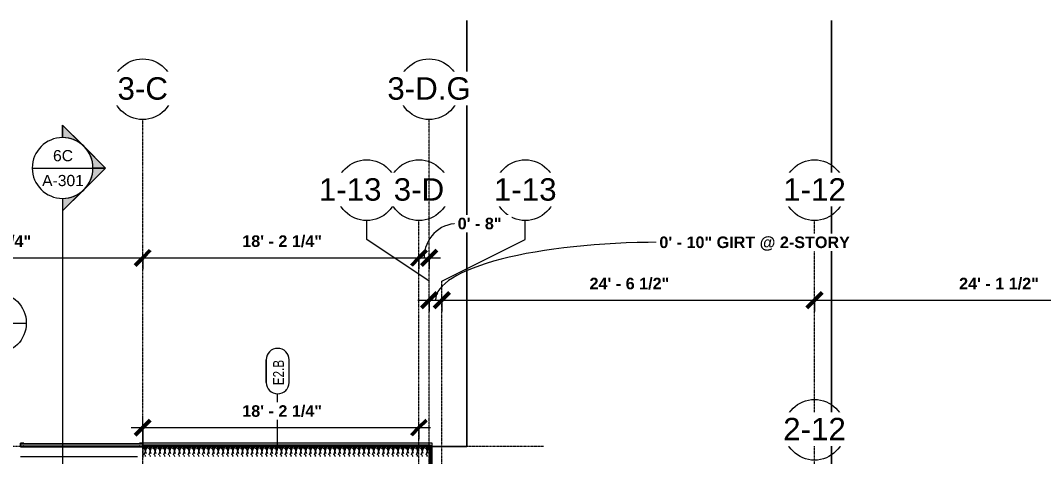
# Model space of a CAD drawing. Header units: inches. Extents: x 21568 to 24810, y -23559 to -20467.
# Drawn here: x 22459 to 23267, y -20900 to -20555 of the extents above; entities that cross this region are included whole.
import ezdxf

# ---------------------------------------------------------------- set-up
doc = ezdxf.new("R2010")
doc.units = ezdxf.units.IN
doc.header["$MEASUREMENT"] = 0
doc.linetypes.add('Grid Line 1_2_', pattern=[0.875, 0.5, -0.125, 0.125, -0.125])
for name, color, linetype, lineweight in [('A-ANNO-DIMS', 211, 'Continuous', 9), ('A-ANNO-DIMS-96', 211, 'Continuous', 9), ('A-GLAZ-CWMG', 51, 'Continuous', 20), ('A-WALL', 113, 'Continuous', 20), ('A-WALL-IDEN', 211, 'Continuous', 9), ('A-WALL-PATT', 111, 'Continuous', 50), ('C-TOPO', 7, 'Continuous', 20), ('EOP-PR', 4, 'Continuous', 20), ('G-ANNO-SYMB', 111, 'Continuous', 9), ('L-SITE-WALL', 31, 'Continuous', 20), ('S-BEAM', 12, 'Continuous', 20), ('S-GRID', 1, 'Continuous', 9), ('S-GRID-IDEN', 1, 'Continuous', 9)]:
    doc.layers.add(name, color=color, linetype=linetype, lineweight=lineweight)
doc.styles.add('Arial', font='arial.ttf', dxfattribs={"height": 17.703593})
doc.styles.add('Arial_1', font='arial.ttf', dxfattribs={"height": 8.851796})
doc.styles.add('Arial_B', font='arialbd.ttf', dxfattribs={"height": 9.132806})
doc.styles.add('Century Gothic_1', font='GOTHIC.TTF', dxfattribs={"width": 0.8, "height": 8.622671})
doc.dimstyles.new('OD_Dimension_-_1_16__Tol_', dxfattribs={"dimscale": 12, "dimtxt": 9, "dimasz": 1, "dimexe": 0.75, "dimexo": 0.5, "dimgap": 0.5, "dimtad": 1, "dimdec": 4, "dimrnd": 0.0625, "dimzin": 1, "dimdsep": 46, "dimlunit": 4, "dimtxsty": 'Arial_B', "dimblk1": 'OBLIQUE', "dimblk2": 'OBLIQUE', "dimsah": 1, "dimcen": 0.09, "dimdle": 0.75, "dimazin": 0, "dimtfac": 1, "dimtdec": 4, "dimtix": 1, "dimtmove": 1, "dimatfit": 3, "dimfxl": 1, "dimtvp": 1, "dimtfill": 1, "dimfrac": 2, "dimtolj": 1, "dimtzin": 0, "dimlwd": 13, "dimlwe": 13, "dimarcsym": 2})
doc.dimstyles.new('OD_Dimension_-_1_16__Tol__1', dxfattribs={"dimscale": 12, "dimtxt": 9, "dimasz": 1, "dimexe": 0.75, "dimexo": 0.5, "dimgap": 0.5, "dimtad": 1, "dimdec": 4, "dimrnd": 0.0625, "dimzin": 1, "dimdsep": 46, "dimlunit": 4, "dimtxsty": 'Arial_B', "dimblk1": 'OBLIQUE', "dimblk2": 'OBLIQUE', "dimsah": 1, "dimcen": 0.09, "dimdle": 0.75, "dimazin": 0, "dimtfac": 1, "dimtdec": 4, "dimtix": 1, "dimtmove": 0, "dimatfit": 3, "dimfxl": 1, "dimtvp": 1, "dimtfill": 1, "dimfrac": 2, "dimtolj": 1, "dimtzin": 0, "dimlwd": 13, "dimlwe": 13, "dimarcsym": 2})
doc.dimstyles.new('OD_Dimension_-_1_16__Tol__2', dxfattribs={"dimscale": 12, "dimtxt": 9, "dimasz": 1, "dimexe": 0.75, "dimexo": 0.5, "dimgap": 0.5, "dimtad": 1, "dimdec": 4, "dimrnd": 0.0625, "dimzin": 1, "dimdsep": 46, "dimlunit": 4, "dimtxsty": 'Arial_B', "dimblk1": 'OBLIQUE', "dimblk2": 'OBLIQUE', "dimsah": 1, "dimcen": 0.09, "dimdle": 0.75, "dimazin": 0, "dimtfac": 1, "dimtdec": 4, "dimtix": 1, "dimtmove": 0, "dimatfit": 3, "dimfxl": 1, "dimtvp": 1, "dimtfill": 1, "dimfrac": 2, "dimtolj": 1, "dimtzin": 0, "dimlwd": 13, "dimlwe": 13, "dimarcsym": 2})
pattern_1 = [(0, (0, 0), (0, 12), []), (90, (0, 0), (-12, 7e-16), [])]

# ---------------------------------------------------------------- blocks, each defined once
blk = doc.blocks.new('Girt_Z - 8_D-1789509-Enlarged First Floor Plan _West_')
at = {"layer": 'S-BEAM', "color": 43, "lineweight": 13}
for p, q in [((22555.27, -20892.13), (22458.52, -20892.13)), ((22555.27, -20892.2), (22458.52, -20892.2)), ((22552.52, -20891.55), (22461.27, -20891.55)), ((22458.52, -20899.55), (22551.14, -20899.55))]:
    blk.add_line(p, q, dxfattribs=at)
blk = doc.blocks.new('Rectangular Mullion - Profile_Polycarbonate_Upper and left-1784082-Enlarged First Floor Plan _West_')
at = {"layer": 'A-GLAZ-CWMG', "color": 7}
for p, q in [((-2.75, 1.29), (0, 1.29)), ((-2.75, 0.79), (-2.75, 1.29)), ((-2.5, 0.79), (-2.75, 0.79)), ((-0.06, 1.22), (-2.69, 1.22)), ((-2.69, 1.22), (-2.69, 0.85)), ((-2.69, 0.85), (-2.5, 0.85)), ((-2.5, 0.85), (-2.5, 0.79)), ((-0.06, -1.15), (-0.06, 1.22)), ((0, 1.29), (0, -1.21)), ((-2.75, -1.21), (-2.75, -0.79)), ((-2.75, -0.79), (-2.5, -0.79)), ((0, -1.21), (-2.75, -1.21)), ((-2.5, -0.85), (-2.69, -0.85)), ((-2.69, -0.85), (-2.69, -1.15)), ((-2.69, -1.15), (-0.06, -1.15)), ((-2.5, -0.79), (-2.5, -0.85))]:
    blk.add_line(p, q, dxfattribs=at)
blk = doc.blocks.new('Rectangular Mullion - Profile_Polycarbonate_right-1784083-Enlarged First Floor Plan _West_')
at = {"layer": 'A-GLAZ-CWMG', "color": 7}
for p, q in [((0, 1.29), (-2.75, 1.29)), ((-2.75, 1.29), (-2.75, 0.79)), ((-2.75, 0.79), (-2.5, 0.79)), ((-2.69, 0.85), (-2.69, 1.22)), ((-2.69, 1.22), (-0.06, 1.22)), ((-2.5, 0.85), (-2.69, 0.85)), ((-2.5, 0.79), (-2.5, 0.85)), ((-0.06, 1.22), (-0.06, -1.15)), ((0, -1.21), (0, 1.29)), ((-2.5, -0.79), (-2.75, -0.79)), ((-2.75, -0.79), (-2.75, -1.21)), ((-2.75, -1.21), (0, -1.21)), ((-2.69, -1.15), (-2.69, -0.85)), ((-2.69, -0.85), (-2.5, -0.85)), ((-0.06, -1.15), (-2.69, -1.15)), ((-2.5, -0.85), (-2.5, -0.79))]:
    blk.add_line(p, q, dxfattribs=at)
blk = doc.blocks.new('Grid - Grid Head - Circle-14747-Enlarged First Floor Plan _West_')
at = {"layer": 'S-GRID-IDEN'}
blk.add_circle((0, 0), 0.25, dxfattribs=at)
blk = doc.blocks.new('Section - Section Head - Filled-1526-Enlarged First Floor Plan _West_')
at = {"layer": 'G-ANNO-SYMB'}
h = blk.add_hatch(color=256, dxfattribs=at)
edge = h.paths.add_edge_path(flags=0)
edge.add_line((-0.4268, 0.1768), (-0.25, 0.3536))
edge.add_line((-0.25, 0.3536), (-0.25, 0.25))
edge.add_arc((-0.25, 0), 0.25, 90, 135)
h = blk.add_hatch(color=256, dxfattribs=at)
edge = h.paths.add_edge_path(flags=0)
edge.add_arc((-0.25, 0), 0.25, 45, 90)
edge.add_line((-0.25, 0.25), (-0.25, 0.3536))
edge.add_line((-0.25, 0.3536), (-0.0732, 0.1768))
h = blk.add_hatch(color=256, dxfattribs=at)
edge = h.paths.add_edge_path(flags=0)
edge.add_arc((-0.25, 0), 0.2503, 137.9216, 180)
edge.add_line((-0.5003, 0), (-0.6036, 0))
edge.add_line((-0.6036, 0), (-0.4358, 0.1678))
h = blk.add_hatch(color=256, dxfattribs=at)
edge = h.paths.add_edge_path(flags=0)
edge.add_line((-0.0642, 0.1678), (0.1036, 0))
edge.add_line((0.1036, 0), (0.0003, 0))
edge.add_arc((-0.25, 0), 0.2503, 0, 42.0784)
for p, q in [((-0.25, 0.3536), (-0.6036, 0)), ((-0.25, 0.3536), (-0.4268, 0.1768)), ((-0.25, 0.3536), (0.1036, 0)), ((-0.25, 0.25), (-0.25, 0.3536)), ((-0.0732, 0.1768), (-0.25, 0.3536)), ((-0.25, 0.3536), (-0.25, 0.25)), ((-0.4358, 0.1678), (-0.6036, 0)), ((0.1036, 0), (-0.0642, 0.1678)), ((-0.6036, 0), (-0.5003, 0)), ((0.0003, 0), (0.1036, 0)), ((-0.5, 0), (-0.6036, 0)), ((0, 0), (0.1036, 0))]:
    blk.add_line(p, q, dxfattribs=at)
for radius, start, end in [(0.25, 360, 180), (0.25, 90, 135), (0.25, 45, 90), (0.2503, 137.9216, 180), (0.2503, 0, 42.0784), (0.25, 180, 360)]:
    blk.add_arc((-0.25, 0), radius, start, end, dxfattribs=at)
blk = doc.blocks.new('DIMBLOCK26-Enlarged First Floor Plan _West_')
at = {"layer": 'A-ANNO-DIMS-96', "lineweight": 50}
for p, q in [((22313.89, -20742.53), (22319.89, -20736.53)), ((22555.14, -20742.53), (22561.14, -20736.53)), ((22313.89, -20742.53), (22307.89, -20748.53)), ((22555.14, -20742.53), (22549.14, -20748.53))]:
    blk.add_line(p, q, dxfattribs=at)
at = {"layer": 'A-ANNO-DIMS-96', "lineweight": 13}
for p, q in [((22313.89, -20740.04), (22313.89, -20751.53)), ((22313.89, -20742.53), (22313.89, -20740.04)), ((22555.14, -20740.04), (22555.14, -20751.53)), ((22555.14, -20742.53), (22555.14, -20740.04)), ((22313.89, -20742.53), (22555.14, -20742.53))]:
    blk.add_line(p, q, dxfattribs=at)
at = {"layer": 'A-ANNO-DIMS-96', "color": 0, "lineweight": 13, "insert": (22404.02, -20724.82), "char_height": 9.1328, "width": 73.2, "attachment_point": 1, "line_spacing_factor": 0.938532, "style": 'Arial_B', "bg_fill": 3, "box_fill_scale": 1.25, "bg_fill_color": 0, "bg_fill_transparency": 0}
blk.add_mtext('20\' - 1 1/4"', dxfattribs=at)
blk = doc.blocks.new('_Oblique')
at = {"color": 0, "linetype": 'ByBlock', "lineweight": -2}
blk.add_line((-0.5, -0.5), (0.5, 0.5), dxfattribs=at)
blk = doc.blocks.new('DIMBLOCK27-Enlarged First Floor Plan _West_')
at = {"layer": 'A-ANNO-DIMS-96', "lineweight": 50}
for p, q in [((22555.14, -20742.53), (22561.14, -20736.53)), ((22773.39, -20742.53), (22779.39, -20736.53)), ((22555.14, -20742.53), (22549.14, -20748.53)), ((22773.39, -20742.53), (22767.39, -20748.53))]:
    blk.add_line(p, q, dxfattribs=at)
at = {"layer": 'A-ANNO-DIMS-96', "lineweight": 13}
for p, q in [((22555.14, -20740.04), (22555.14, -20751.53)), ((22555.14, -20742.53), (22555.14, -20740.04)), ((22773.39, -20740.04), (22773.39, -20751.53)), ((22773.39, -20742.53), (22773.39, -20740.04)), ((22555.14, -20742.53), (22773.39, -20742.53))]:
    blk.add_line(p, q, dxfattribs=at)
at = {"layer": 'A-ANNO-DIMS-96', "color": 0, "lineweight": 13, "insert": (22633.77, -20724.82), "char_height": 9.1328, "width": 73.2, "attachment_point": 1, "line_spacing_factor": 0.938532, "style": 'Arial_B', "bg_fill": 3, "box_fill_scale": 1.25, "bg_fill_color": 0, "bg_fill_transparency": 0}
blk.add_mtext('18\' - 2 1/4"', dxfattribs=at)
blk = doc.blocks.new('DIMBLOCK28-Enlarged First Floor Plan _West_')
at = {"layer": 'A-ANNO-DIMS-96', "lineweight": 50}
for p, q in [((22773.39, -20742.53), (22779.39, -20736.53)), ((22781.39, -20742.53), (22787.39, -20736.53)), ((22773.39, -20742.53), (22767.39, -20748.53)), ((22781.39, -20742.53), (22775.39, -20748.53))]:
    blk.add_line(p, q, dxfattribs=at)
at = {"layer": 'A-ANNO-DIMS-96', "lineweight": 13}
for p, q in [((22773.39, -20740.04), (22773.39, -20751.53)), ((22773.39, -20742.53), (22773.39, -20740.04)), ((22781.39, -20740.04), (22781.39, -20751.53)), ((22781.39, -20742.53), (22781.39, -20740.04)), ((22773.39, -20742.53), (22790.39, -20742.53))]:
    blk.add_line(p, q, dxfattribs=at)
blk.add_ellipse((22803.97, -20742.53), major_axis=(0, 27.06), ratio=0.982215, start_param=0, end_param=1.570796, dxfattribs=at)
at = {"layer": 'A-ANNO-DIMS-96', "color": 0, "lineweight": 13, "insert": (22803.97, -20710.9), "char_height": 9.133, "width": 40.2857, "attachment_point": 1, "line_spacing_factor": 0.938532, "style": 'Arial_B', "bg_fill": 3, "box_fill_scale": 1.25, "bg_fill_color": 0, "bg_fill_transparency": 0}
blk.add_mtext('0\' - 8"', dxfattribs=at)
blk = doc.blocks.new('DIMBLOCK29-Enlarged First Floor Plan _West_')
at = {"layer": 'A-ANNO-DIMS-96', "lineweight": 50}
for p, q in [((22781.39, -20776.03), (22787.39, -20770.03)), ((22791.39, -20776.03), (22797.39, -20770.03)), ((22781.39, -20776.03), (22775.39, -20782.03)), ((22791.39, -20776.03), (22785.39, -20782.03))]:
    blk.add_line(p, q, dxfattribs=at)
at = {"layer": 'A-ANNO-DIMS-96', "lineweight": 13}
for p, q in [((22772.39, -20776.03), (22791.39, -20776.03)), ((22781.39, -20773.55), (22781.39, -20785.03)), ((22781.39, -20776.03), (22781.39, -20773.55)), ((22791.39, -20773.55), (22791.39, -20785.03)), ((22791.39, -20776.03), (22791.39, -20773.55))]:
    blk.add_line(p, q, dxfattribs=at)
blk.add_ellipse((22963.3, -20776.03), major_axis=(176.91, 0), ratio=0.258531, start_param=1.570796, end_param=3.141593, dxfattribs=at)
at = {"layer": 'A-ANNO-DIMS-96', "color": 0, "lineweight": 13, "insert": (22963.3, -20725.73), "char_height": 9.1328, "width": 175.3714, "attachment_point": 1, "line_spacing_factor": 0.938532, "style": 'Arial_B', "bg_fill": 3, "box_fill_scale": 1.25, "bg_fill_color": 0, "bg_fill_transparency": 0}
blk.add_mtext('0\' - 10" GIRT @ 2-STORY', dxfattribs=at)
blk = doc.blocks.new('DIMBLOCK30-Enlarged First Floor Plan _West_')
at = {"layer": 'A-ANNO-DIMS-96', "lineweight": 50}
for p, q in [((22791.39, -20776.03), (22797.39, -20770.03)), ((23085.89, -20776.03), (23091.89, -20770.03)), ((22791.39, -20776.03), (22785.39, -20782.03)), ((23085.89, -20776.03), (23079.89, -20782.03))]:
    blk.add_line(p, q, dxfattribs=at)
at = {"layer": 'A-ANNO-DIMS-96', "lineweight": 13}
for p, q in [((22791.39, -20773.55), (22791.39, -20785.03)), ((22791.39, -20776.03), (22791.39, -20773.55)), ((22791.39, -20776.03), (23085.89, -20776.03)), ((23085.89, -20773.55), (23085.89, -20785.03)), ((23085.89, -20776.03), (23085.89, -20773.55))]:
    blk.add_line(p, q, dxfattribs=at)
at = {"layer": 'A-ANNO-DIMS-96', "color": 0, "lineweight": 13, "insert": (22908.14, -20758.33), "char_height": 9.1328, "width": 73.2, "attachment_point": 1, "line_spacing_factor": 0.938532, "style": 'Arial_B', "bg_fill": 3, "box_fill_scale": 1.25, "bg_fill_color": 0, "bg_fill_transparency": 0}
blk.add_mtext('24\' - 6 1/2"', dxfattribs=at)
blk = doc.blocks.new('DIMBLOCK31-Enlarged First Floor Plan _West_')
at = {"layer": 'A-ANNO-DIMS-96', "lineweight": 50}
for p, q in [((23085.89, -20776.03), (23091.89, -20770.03)), ((23375.39, -20776.03), (23381.39, -20770.03)), ((23085.89, -20776.03), (23079.89, -20782.03)), ((23375.39, -20776.03), (23369.39, -20782.03))]:
    blk.add_line(p, q, dxfattribs=at)
at = {"layer": 'A-ANNO-DIMS-96', "lineweight": 13}
for p, q in [((23085.89, -20773.55), (23085.89, -20785.03)), ((23085.89, -20776.03), (23085.89, -20773.55)), ((23085.89, -20776.03), (23375.39, -20776.03)), ((23375.39, -20773.55), (23375.39, -20785.03)), ((23375.39, -20776.03), (23375.39, -20773.55))]:
    blk.add_line(p, q, dxfattribs=at)
at = {"layer": 'A-ANNO-DIMS-96', "color": 0, "lineweight": 13, "insert": (23200.14, -20758.33), "char_height": 9.1328, "width": 73.2, "attachment_point": 1, "line_spacing_factor": 0.938532, "style": 'Arial_B', "bg_fill": 3, "box_fill_scale": 1.25, "bg_fill_color": 0, "bg_fill_transparency": 0}
blk.add_mtext('24\' - 1 1/2"', dxfattribs=at)
blk = doc.blocks.new('Wall Tag - 1_4_-1369832-Enlarged First Floor Plan _West_')
at = {"layer": 'A-WALL-IDEN', "color": 153}
for p, q in [((-0.0822, 0.0968), (0.1053, 0.0968)), ((0.1053, 0.0968), (-0.0822, 0.0968)), ((-0.0822, -0.0907), (0.1053, -0.0907)), ((-0.0822, -0.0907), (0.1053, -0.0907))]:
    blk.add_line(p, q, dxfattribs=at)
for centre, start, end in [((-0.0822, 0.0031), 90, 270), ((-0.0822, 0.0031), 90, 270), ((0.1053, 0.0031), 270, 90), ((0.1053, 0.0031), 270, 90)]:
    blk.add_arc(centre, 0.0937, start, end, dxfattribs=at)
blk = doc.blocks.new('DIMBLOCK49-Enlarged First Floor Plan _West_')
at = {"layer": 'A-ANNO-DIMS-96', "lineweight": 13}
for p, q in [((22555.14, -20893.55), (22555.14, -20867.73)), ((22546.14, -20876.73), (22782.39, -20876.73)), ((22555.14, -20876.73), (22555.14, -20893.55)), ((22773.39, -20874.24), (22773.39, -20885.73)), ((22773.39, -20876.73), (22773.39, -20874.24))]:
    blk.add_line(p, q, dxfattribs=at)
at = {"layer": 'A-ANNO-DIMS-96', "lineweight": 50}
for p, q in [((22555.14, -20876.73), (22549.14, -20882.73)), ((22555.14, -20876.73), (22561.14, -20870.73)), ((22773.39, -20876.73), (22767.39, -20882.73)), ((22773.39, -20876.73), (22779.39, -20870.73))]:
    blk.add_line(p, q, dxfattribs=at)
at = {"layer": 'A-ANNO-DIMS-96', "color": 0, "lineweight": 13, "insert": (22633.77, -20859.02), "char_height": 9.1328, "width": 73.2, "attachment_point": 1, "line_spacing_factor": 0.938532, "style": 'Arial_B', "bg_fill": 3, "box_fill_scale": 1.25, "bg_fill_color": 0, "bg_fill_transparency": 0}
blk.add_mtext('18\' - 2 1/4"', dxfattribs=at)

msp = doc.modelspace()

# ---------------------------------------------------------------- hatches: boundary and pattern name
at = {"layer": 'A-WALL-PATT', "lineweight": 9}
h = msp.add_hatch(dxfattribs=at)
h.set_pattern_fill('FP_10', color=8, style=0, pattern_type=2)
h.set_pattern_definition(pattern_1)
h.paths.add_polyline_path([(22555.26523, -20891.55281), (22782.39023, -20891.55281), (22782.39023, -20890.55281), (22555.26523, -20890.55281)], flags=0)
h = msp.add_hatch(dxfattribs=at)
h.set_pattern_fill('FP_7', color=8, style=0, pattern_type=2)
h.set_pattern_definition([(161.57, (0.48, 0.48), (-3.839953776, -1.544e-05), [0, -27.322, 3.034, 0]), (18.43, (-0.48, 0.48), (-3.839953776, 1.544e-05), [0, -27.322, 3.034, 0]), (108.43, (0.48, 0.48), (1.919622, -9.60052459), [9.106, -21.25]), (71.57, (-0.48, 0.48), (1.919622, 9.60052459), [9.106, -21.25])])
h.paths.add_polyline_path([(22555.26523, -20899.55281), (22781.39023, -20899.55281), (22781.39023, -20891.55281), (22555.26523, -20891.55281), (22555.26523, -20893.96084)], flags=0)
h = msp.add_hatch(dxfattribs=at)
h.set_pattern_fill('FP_10', color=8, style=0, pattern_type=2)
h.set_pattern_definition(pattern_1)
h.paths.add_polyline_path([(22782.39023, -21135.05281), (22782.39023, -21134.30281), (22781.39023, -21134.30281), (22781.39023, -21135.05281)], flags=0)
h.paths.add_polyline_path([(22781.39023, -21124.30281), (22782.39023, -21124.30281), (22782.39023, -20891.55281), (22781.39023, -20891.55281), (22781.39023, -21116.67199)], flags=0)

# ---------------------------------------------------------------- linework, layer by layer
at = {"layer": 'A-WALL', "color": 7}
for p, q in [((22555.20273, -20889.47801), (22458.57773, -20889.47801)), ((22458.57773, -20889.47801), (22458.57773, -20891.05281)), ((22458.57773, -20891.05281), (22555.20273, -20891.05281)), ((22555.20273, -20891.05281), (22555.20273, -20889.47801)), ((22783.89023, -20889.05281), (22555.26523, -20889.05281)), ((22555.26523, -20889.05281), (22555.26523, -20900.30281)), ((22782.39023, -20890.55281), (22555.26523, -20890.55281)), ((22781.39023, -20891.55281), (22555.26523, -20891.55281)), ((22781.39023, -20891.55281), (22781.39023, -21124.30281)), ((22782.39023, -20890.55281), (22782.39023, -21123.30281)), ((22783.89023, -21121.80281), (22783.89023, -20889.05281))]:
    msp.add_line(p, q, dxfattribs=at)
at = {"layer": 'A-WALL-IDEN', "color": 153}
msp.add_line((22661.74211, -20894.67781), (22661.74211, -20850.07313), dxfattribs=at)
at = {"layer": 'C-TOPO', "color": 43, "lineweight": 13}
for p, q in [((22811.23535, -20891.55322), (22811.23535, -20555.05255)), ((22811.23535, -20555.05255), (22811.23535, -20891.55322)), ((23099.23535, -20555.05255), (23099.23535, -20929.30225)), ((23099.23535, -20929.30225), (23099.23535, -20555.05255)), ((22783.89023, -20891.55322), (22811.23535, -20891.55322)), ((22811.23535, -20891.55322), (22783.89023, -20891.55322))]:
    msp.add_line(p, q, dxfattribs=at)
at = {"layer": 'EOP-PR', "color": 43, "lineweight": 13}
for p, q in [((22811.23523, -20891.55281), (22811.23523, -20555.05255)), ((23099.23523, -20555.05255), (23099.23523, -20929.30281)), ((22783.89023, -20891.55281), (22811.23523, -20891.55281))]:
    msp.add_line(p, q, dxfattribs=at)
at = {"layer": 'G-ANNO-SYMB'}
for p, q in [((22467.854, -20671.61128), (22515.854, -20671.61128)), ((22491.854, -20695.61128), (22491.854, -23072.22867)), ((22415.17362, -20794.08211), (22463.17362, -20794.08211))]:
    msp.add_line(p, q, dxfattribs=at)
at = {"layer": 'L-SITE-WALL', "color": 10, "lineweight": 13}
msp.add_line((22458.57773, -20889.55281), (22555.20273, -20889.55281), dxfattribs=at)
at = {"layer": 'S-GRID', "linetype": 'Grid Line 1_2_'}
for p, q in [((22555.14023, -23049.14903), (22555.14023, -20633.37408)), ((23085.89023, -23071.83025), (23085.89023, -20713.12653)), ((22781.39023, -22389.5762), (22781.39023, -20761.12653)), ((22791.39023, -22389.5762), (22791.39023, -20761.12653)), ((22871.85188, -20891.55281), (21705.56096, -20891.55281))]:
    msp.add_line(p, q, dxfattribs=at)
at = {"layer": 'S-GRID'}
for p, q in [((22732.09373, -20727.98985), (22732.09373, -20713.12653)), ((22857.36517, -20727.98985), (22857.36517, -20713.12653)), ((22781.39023, -20761.12653), (22732.09373, -20727.98985)), ((22791.39023, -20761.12653), (22857.36517, -20727.98985))]:
    msp.add_line(p, q, dxfattribs=at)

# ---------------------------------------------------------------- block references
at = {"layer": 'A-GLAZ-CWMG', "color": 43, "lineweight": 13, "rotation": 180}
msp.add_blockref('Rectangular Mullion - Profile_Polycarbonate_right-1784083-Enlarged First Floor Plan _West_', (22458.51523, -20890.26541), dxfattribs=at)
at = {"layer": 'A-GLAZ-CWMG', "color": 43, "lineweight": 13, "extrusion": (0, 0, -1), "rotation": 180}
msp.add_blockref('Rectangular Mullion - Profile_Polycarbonate_Upper and left-1784082-Enlarged First Floor Plan _West_', (-22555.26523, -20890.26541), dxfattribs=at)
at = {"layer": 'A-WALL-IDEN', "color": 153, "xscale": 95.99999999999994, "yscale": 95.99999999999994, "zscale": 95.99999999999994, "rotation": 89.99999999999991}
msp.add_blockref('Wall Tag - 1_4_-1369832-Enlarged First Floor Plan _West_', (22662.03582, -20833.17781), dxfattribs=at)
at = {"layer": 'G-ANNO-SYMB', "xscale": 95.99999999999994, "yscale": 95.99999999999994, "zscale": 95.99999999999994, "rotation": 269.9999999999996}
msp.add_blockref('Section - Section Head - Filled-1526-Enlarged First Floor Plan _West_', (22491.854, -20695.61128), dxfattribs=at)
at = {"layer": 'G-ANNO-SYMB', "extrusion": (0, 0, -1), "xscale": 95.99999999999994, "yscale": 95.99999999999994, "zscale": 95.99999999999994, "rotation": 270.0000000000003}
msp.add_blockref('Section - Section Head - Filled-1526-Enlarged First Floor Plan _West_', (-22439.17362, -20818.08211), dxfattribs=at)
at = {"layer": 'S-BEAM', "color": 43, "lineweight": 13}
msp.add_blockref('Girt_Z - 8_D-1789509-Enlarged First Floor Plan _West_', (0, 0), dxfattribs=at)
at = {"layer": 'S-GRID-IDEN', "xscale": 95.99999999999994, "yscale": 95.99999999999994, "zscale": 95.99999999999994}
for p in [(22555.14023, -20609.37408), (22781.39023, -20609.37408), (22732.09373, -20689.12653), (22857.36517, -20689.12653), (23085.89023, -20689.12653), (23085.89023, -20878.42781)]:
    msp.add_blockref('Grid - Grid Head - Circle-14747-Enlarged First Floor Plan _West_', p, dxfattribs=at)

# ---------------------------------------------------------------- texts
at = {"layer": 'G-ANNO-SYMB', "char_height": 8.851796, "attachment_point": 2, "line_spacing_factor": 0.938532, "style": 'Arial_1'}
for s, insert, width in [('6C', (22492.16137, -20657.44215), 18.792), ('A-301', (22492.16137, -20677.0784), 39.312)]:
    msp.add_mtext(s, dxfattribs=dict(at, insert=insert, width=width))

# ---------------------------------------------------------------- next in the draw order: texts
at = {"layer": 'A-WALL-IDEN', "insert": (22658.10148, -20833.20667), "char_height": 8.622671, "width": 21.924, "attachment_point": 2, "rotation": 90, "line_spacing_factor": 0.984117, "style": 'Century Gothic_1', "bg_fill": 3, "box_fill_scale": 1.25, "bg_fill_color": 0, "bg_fill_transparency": 0}
msp.add_mtext('E2.B', dxfattribs=at)
at = {"layer": 'S-GRID-IDEN', "char_height": 17.703593, "attachment_point": 2, "line_spacing_factor": 0.938532, "style": 'Arial', "bg_fill": 3, "box_fill_scale": 1.25, "bg_fill_color": 0, "bg_fill_transparency": 0}
for s, insert, width in [('3-C', (22555.13561, -20599.93721), 47.304), ('3-D.G', (22781.38561, -20599.93721), 78.408), ('1-13.G', (22732.08912, -20679.68966), 90.072), ('1-13', (22857.36056, -20679.68966), 58.968), ('1-12', (23085.88561, -20679.68966), 58.968), ('2-12', (23085.88561, -20868.99094), 58.968)]:
    msp.add_mtext(s, dxfattribs=dict(at, insert=insert, width=width))

# ---------------------------------------------------------------- next in the draw order: dimensions: what is measured, and where the dimension line sits
at = {"layer": 'A-ANNO-DIMS', "lineweight": 13}
dim = msp.add_linear_dim(base=(22555.14023, -20742.52846), p1=(22313.89023, -20734.04318), p2=(22555.14023, -20734.04318), dimstyle='OD_Dimension_-_1_16__Tol__1', override={"dimpost": '<>', "dimfxl": 241.25}, dxfattribs=at)
dim.commit()
dim.dimension.update_dxf_attribs({"geometry": 'DIMBLOCK26-Enlarged First Floor Plan _West_', "text_midpoint": (22434.51523, -20731.80632)})

# ---------------------------------------------------------------- next in the draw order: dimensions: what is measured, and where the dimension line sits
dim = msp.add_linear_dim(base=(22773.39023, -20742.52846), p1=(22555.14023, -20734.04318), p2=(22773.39023, -20734.04318), dimstyle='OD_Dimension_-_1_16__Tol__1', override={"dimpost": '<>', "dimfxl": 218.25}, dxfattribs=at)
dim.commit()
dim.dimension.update_dxf_attribs({"geometry": 'DIMBLOCK27-Enlarged First Floor Plan _West_', "text_midpoint": (22664.26523, -20731.8032)})

# ---------------------------------------------------------------- next in the draw order: dimensions: what is measured, and where the dimension line sits
dim = msp.add_linear_dim(base=(22781.39023, -20742.52846), p1=(22773.39023, -20734.04318), p2=(22781.39023, -20734.04318), dimstyle='OD_Dimension_-_1_16__Tol_', override={"dimpost": '<>', "dimfxl": 8}, dxfattribs=at)
dim.commit()
dim.dimension.update_dxf_attribs({"geometry": 'DIMBLOCK28-Enlarged First Floor Plan _West_', "text_midpoint": (22824.11424, -20716.99315), "dimtype": 160})

# ---------------------------------------------------------------- next in the draw order: block references
at = {"layer": 'S-GRID-IDEN', "xscale": 95.99999999999994, "yscale": 95.99999999999994, "zscale": 95.99999999999994}
msp.add_blockref('Grid - Grid Head - Circle-14747-Enlarged First Floor Plan _West_', (22773.39023, -20689.12653), dxfattribs=at)

# ---------------------------------------------------------------- next in the draw order: dimensions: what is measured, and where the dimension line sits
at = {"layer": 'A-ANNO-DIMS', "lineweight": 13}
dim = msp.add_linear_dim(base=(22791.39023, -20776.031), p1=(22781.39023, -20767.54572), p2=(22791.39023, -20767.54572), dimstyle='OD_Dimension_-_1_16__Tol_', override={"dimpost": '<>GIRT @ 2-STORY', "dimfxl": 10}, dxfattribs=at)
dim.commit()
dim.dimension.update_dxf_attribs({"geometry": 'DIMBLOCK29-Enlarged First Floor Plan _West_', "text_midpoint": (23050.98397, -20731.82188), "dimtype": 160})

# ---------------------------------------------------------------- next in the draw order: linework, layer by layer
at = {"layer": 'S-GRID', "linetype": 'Grid Line 1_2_'}
msp.add_line((22773.39023, -22389.5762), (22773.39023, -20713.12653), dxfattribs=at)

# ---------------------------------------------------------------- next in the draw order: texts
at = {"layer": 'S-GRID-IDEN', "insert": (22773.38561, -20679.68966), "char_height": 17.703593, "width": 47.304, "attachment_point": 2, "line_spacing_factor": 0.938532, "style": 'Arial', "bg_fill": 3, "box_fill_scale": 1.25, "bg_fill_color": 0, "bg_fill_transparency": 0}
msp.add_mtext('3-D', dxfattribs=at)

# ---------------------------------------------------------------- next in the draw order: dimensions: what is measured, and where the dimension line sits
at = {"layer": 'A-ANNO-DIMS', "lineweight": 13}
dim = msp.add_linear_dim(base=(23085.89023, -20776.031), p1=(22791.39023, -20767.54572), p2=(23085.89023, -20767.54572), dimstyle='OD_Dimension_-_1_16__Tol__1', override={"dimpost": '<>', "dimfxl": 294.5}, dxfattribs=at)
dim.commit()
dim.dimension.update_dxf_attribs({"geometry": 'DIMBLOCK30-Enlarged First Floor Plan _West_', "text_midpoint": (22938.64023, -20765.30885)})

# ---------------------------------------------------------------- next in the draw order: linework, layer by layer
at = {"layer": 'S-GRID', "linetype": 'Grid Line 1_2_'}
msp.add_line((22781.39023, -22389.5762), (22781.39023, -20633.37408), dxfattribs=at)

# ---------------------------------------------------------------- next in the draw order: dimensions: what is measured, and where the dimension line sits
at = {"layer": 'A-ANNO-DIMS', "lineweight": 13}
dim = msp.add_linear_dim(base=(23375.39023, -20776.031), p1=(23085.89023, -20767.54572), p2=(23375.39023, -20767.54572), dimstyle='OD_Dimension_-_1_16__Tol__1', override={"dimpost": '<>', "dimfxl": 289.5}, dxfattribs=at)
dim.commit()
dim.dimension.update_dxf_attribs({"geometry": 'DIMBLOCK31-Enlarged First Floor Plan _West_', "text_midpoint": (23230.64023, -20765.30885)})

# ---------------------------------------------------------------- next in the draw order: dimensions: what is measured, and where the dimension line sits
dim = msp.add_linear_dim(base=(22773.39023, -20876.72755), p1=(22555.14023, -20899.55281), p2=(22773.39023, -20868.24227), dimstyle='OD_Dimension_-_1_16__Tol__2', override={"dimpost": '<>', "dimfxl": 220.484495}, dxfattribs=at)
dim.commit()
dim.dimension.update_dxf_attribs({"geometry": 'DIMBLOCK49-Enlarged First Floor Plan _West_', "text_midpoint": (22664.26523, -20866.00229)})

doc.saveas('drawing.dxf')
